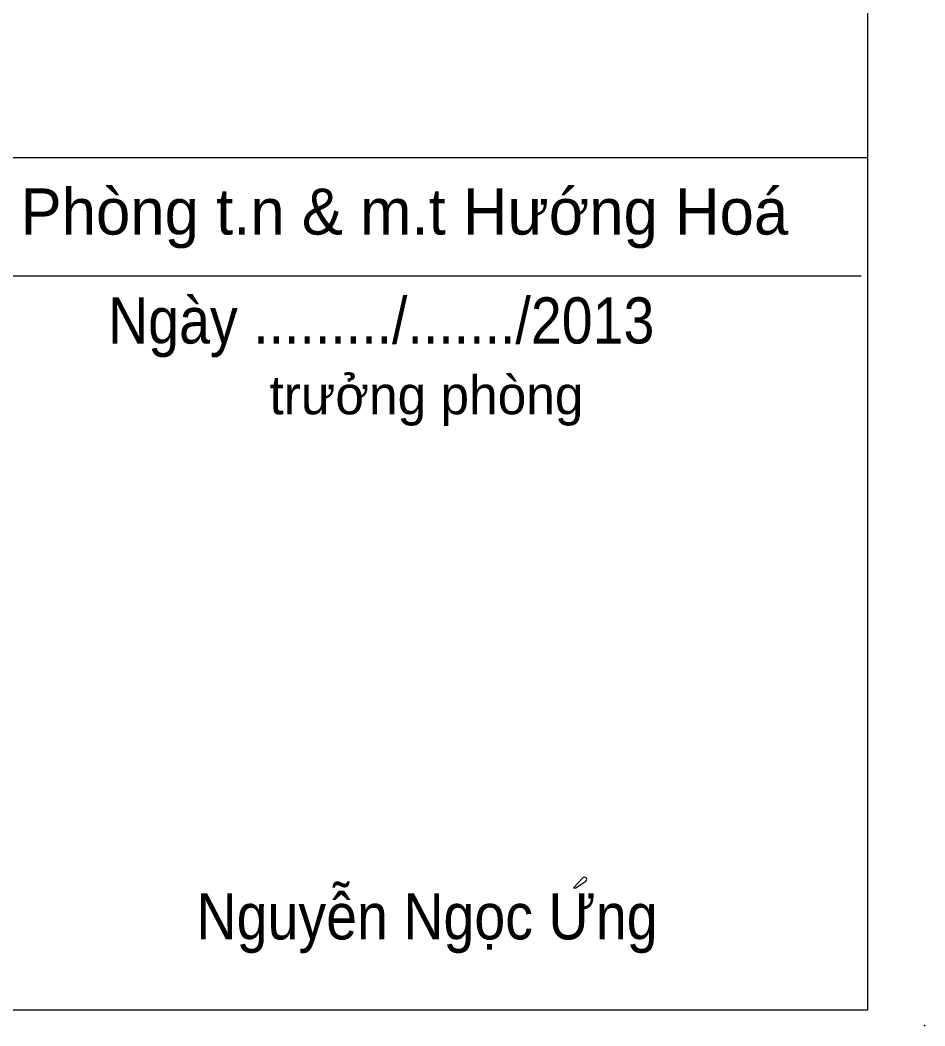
# Model space of a CAD drawing. Header units: metres. Extents: x 536499 to 537083, y 1836589 to 1837168.
# Drawn here: x 536827.2 to 536944.8, y 1836598.8 to 1836729.5 of the extents above; entities that cross this region are included whole.
import ezdxf
from ezdxf.enums import TextEntityAlignment as Align

# ---------------------------------------------------------------- set-up
doc = ezdxf.new("R2010")
doc.units = ezdxf.units.M
doc.header["$LTSCALE"] = 0.16
doc.header["$PDMODE"] = 32
doc.header["$PDSIZE"] = 0.08
doc.layers.add('5', color=7, linetype='Continuous', lineweight=13)

msp = doc.modelspace()

# ---------------------------------------------------------------- linework, layer by layer
at = {"layer": '5'}
for p, q in [((536577.34, 1836711.64), (536937.34, 1836711.64)), ((536577.34, 1836711.64), (536937.34, 1836711.64)), ((536577.34, 1836711.64), (536937.34, 1836711.64)), ((536577.34, 1836696.28), (536936.54, 1836696.28))]:
    msp.add_line(p, q, dxfattribs=at)
for points in [[(536577.34, 1837167.88), (536937.34, 1837167.88), (536937.34, 1836600.84), (536577.34, 1836600.84)], [(536899.44, 1836616.72), (536900.74, 1836617.62), (536900.82, 1836617.74), (536900.86, 1836617.88), (536900.78, 1836618.06), (536900.58, 1836618.14), (536900.4, 1836618.08), (536899.12, 1836616.72)]]:
    msp.add_lwpolyline(points, close=True, dxfattribs=at)
msp.add_point((536944.78, 1836598.84), dxfattribs=at)

# ---------------------------------------------------------------- texts
for s, height, p in [('Phòng t.n & m.t Hướng Hoá ', 6, (536878.24, 1836701.64)), (' trưởng phòng ', 5, (536880, 1836678.28))]:
    msp.add_text(s, height=height, dxfattribs=at).set_placement(p, align=Align.CENTER)
at = {"layer": '5', "width": 0.9}
for s, p in [('Ngày ........./......./2013', (536874.12, 1836687.48)), ('Nguyễn Ngọc Ưng', (536880.08, 1836610.04))]:
    msp.add_text(s, height=6, dxfattribs=at).set_placement(p, align=Align.CENTER)

doc.saveas('drawing.dxf')
